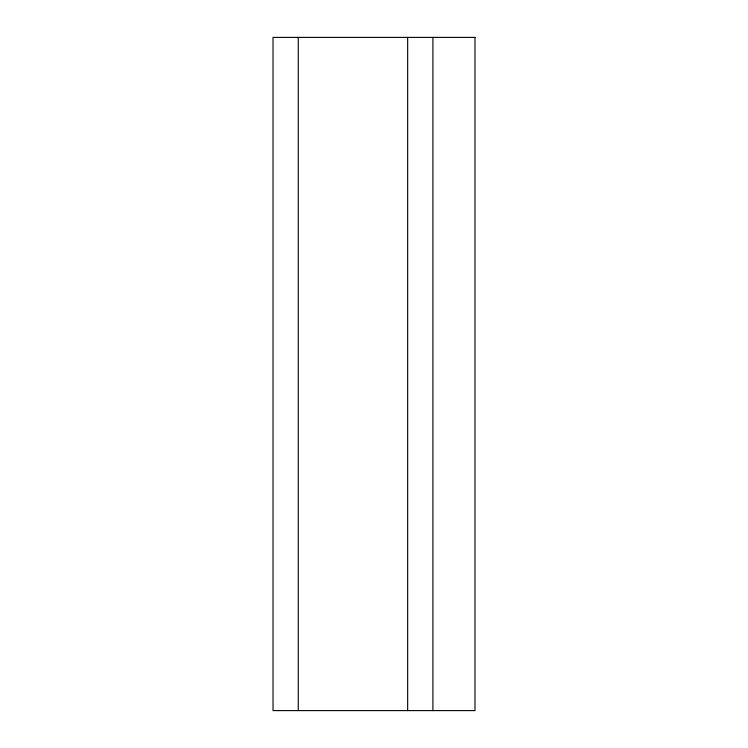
<?xml version="1.0" encoding="UTF-8"?>
<svg xmlns="http://www.w3.org/2000/svg" width="748" height="748" viewBox="0 0 748 748"><rect width="100%" height="100%" fill="white"/><g stroke="black" fill="none" stroke-linecap="round" stroke-linejoin="round"><path stroke-width="1.12" d="M432.905 37.4L432.905 710.6M407.66 37.4L407.66 710.6M298.265 37.4L298.265 710.6M474.98 37.4L273.02 37.4L273.02 710.6L474.98 710.6L474.98 37.4"/></g></svg>
